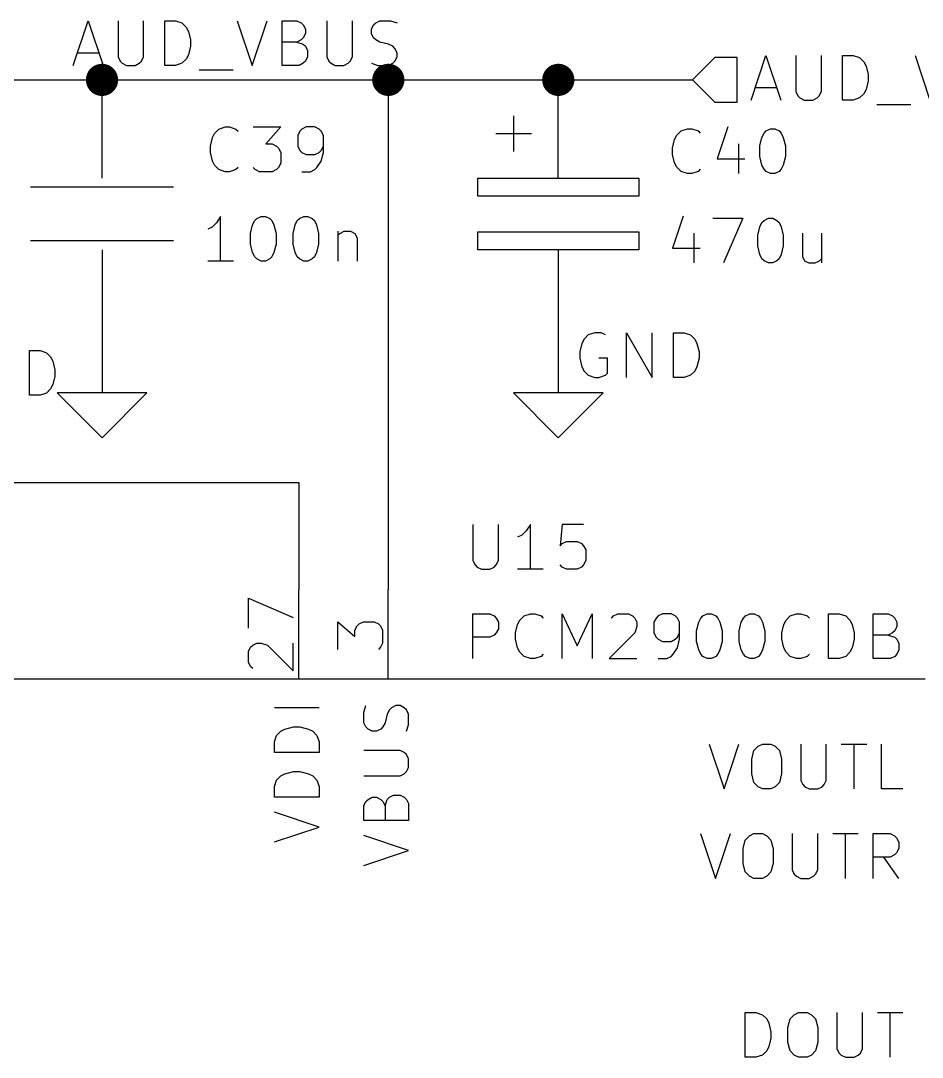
# Model space of a CAD drawing. Extents: x 0.4 to 16.1, y -11.3 to -0.4.
# Drawn here: x 10.479 to 11.487, y -7.113 to -5.954 of the extents above; entities that cross this region are included whole.
import ezdxf

# ---------------------------------------------------------------- set-up
doc = ezdxf.new("R2010")
doc.units = 0
doc.header["$MEASUREMENT"] = 0
for name, color, linetype in [('BLACK', 7, 'CONTINUOUS'), ('BROWN2', 54, 'CONTINUOUS'), ('CYAN2', 4, 'CONTINUOUS'), ('GREEN2', 3, 'CONTINUOUS'), ('LYELLOW', 51, 'CONTINUOUS'), ('RED2', 1, 'CONTINUOUS')]:
    doc.layers.add(name, color=color, linetype=linetype)

msp = doc.modelspace()

# ---------------------------------------------------------------- linework, layer by layer
at = {"layer": 'BLACK', "linetype": 'CONTINUOUS'}
for p, q in [((10.5379, -6.00387), (10.5546, -5.95387)), ((10.5546, -5.95387), (10.5712, -6.00387)), ((10.5879, -5.95387), (10.5879, -5.99434)), ((10.6165, -5.99434), (10.6165, -5.95387)), ((10.6403, -6.00387), (10.6403, -5.95387)), ((10.6403, -5.95387), (10.6522, -5.95387)), ((10.6522, -5.95387), (10.6593, -5.95625)), ((10.7212, -5.95387), (10.7379, -6.00387)), ((10.7379, -6.00387), (10.7546, -5.95387)), ((10.7712, -6.00387), (10.7712, -5.95387)), ((10.7712, -5.95387), (10.7879, -5.95387)), ((10.7879, -5.95387), (10.7926, -5.95625)), ((10.8212, -5.95387), (10.8212, -5.99434)), ((10.8498, -5.99434), (10.8498, -5.95387)), ((10.876, -5.95625), (10.8807, -5.95387)), ((10.8807, -5.95387), (10.8926, -5.95387)), ((10.8926, -5.95387), (10.8998, -5.95625)), ((10.6593, -5.95625), (10.6641, -5.96101)), ((10.6641, -5.96101), (10.6665, -5.96577)), ((10.6665, -5.96577), (10.6688, -5.9753)), ((10.7926, -5.95625), (10.795, -5.95863)), ((10.795, -5.95863), (10.7974, -5.96339)), ((10.7974, -5.96339), (10.7974, -5.96815)), ((10.8712, -5.96339), (10.8736, -5.95863)), ((10.8712, -5.96815), (10.8712, -5.96339)), ((10.8736, -5.95863), (10.876, -5.95625)), ((10.6688, -5.9753), (10.6688, -5.98244)), ((10.7879, -5.97767), (10.7712, -5.97767)), ((10.7926, -5.9753), (10.7879, -5.97767)), ((10.7879, -5.97767), (10.795, -5.98006)), ((10.795, -5.97291), (10.7926, -5.9753)), ((10.7974, -5.96815), (10.795, -5.97291)), ((10.8736, -5.97291), (10.8712, -5.96815)), ((10.876, -5.9753), (10.8736, -5.97291)), ((10.8807, -5.97767), (10.876, -5.9753)), ((10.8903, -5.98006), (10.8807, -5.97767)), ((10.5426, -5.98958), (10.5665, -5.98958)), ((10.6688, -5.98244), (10.6665, -5.99196)), ((10.795, -5.98006), (10.7974, -5.98244)), ((10.7974, -5.98244), (10.7998, -5.9872)), ((10.7998, -5.9872), (10.7998, -5.99434)), ((10.895, -5.98244), (10.8903, -5.98006)), ((10.8974, -5.98482), (10.895, -5.98244)), ((10.8998, -5.98958), (10.8974, -5.98482)), ((10.8998, -5.99434), (10.8998, -5.98958)), ((10.5879, -5.99434), (10.5903, -5.9991)), ((10.5903, -5.9991), (10.5926, -6.00148)), ((10.5926, -6.00148), (10.5974, -6.00387)), ((10.6069, -6.00387), (10.6117, -6.00148)), ((10.6117, -6.00148), (10.6141, -5.9991)), ((10.6141, -5.9991), (10.6165, -5.99434)), ((10.6593, -6.00148), (10.6522, -6.00387)), ((10.6641, -5.99672), (10.6593, -6.00148)), ((10.6665, -5.99196), (10.6641, -5.99672)), ((10.795, -6.00148), (10.7903, -6.00387)), ((10.7974, -5.9991), (10.795, -6.00148)), ((10.7998, -5.99434), (10.7974, -5.9991)), ((10.8212, -5.99434), (10.8236, -5.9991)), ((10.8236, -5.9991), (10.826, -6.00148)), ((10.826, -6.00148), (10.8307, -6.00387)), ((10.8403, -6.00387), (10.845, -6.00148)), ((10.845, -6.00148), (10.8474, -5.9991)), ((10.8474, -5.9991), (10.8498, -5.99434)), ((10.8712, -6.00148), (10.8784, -6.00387)), ((10.8903, -6.00387), (10.895, -6.00148)), ((10.895, -6.00148), (10.8974, -5.9991)), ((10.8974, -5.9991), (10.8998, -5.99434)), ((10.5974, -6.00387), (10.6069, -6.00387)), ((10.6522, -6.00387), (10.6403, -6.00387)), ((10.6784, -6.00863), (10.7165, -6.00863)), ((10.7903, -6.00387), (10.7712, -6.00387)), ((10.8307, -6.00387), (10.8403, -6.00387)), ((10.8784, -6.00387), (10.8903, -6.00387))]:
    msp.add_line(p, q, dxfattribs=at)
at = {"layer": 'BROWN2', "linetype": 'CONTINUOUS'}
for p, q in [((11.255, -5.995), (11.23, -6.02)), ((11.28, -5.995), (11.255, -5.995)), ((11.28, -6.045), (11.28, -5.995)), ((11.2954, -6.04262), (11.3121, -5.99262)), ((11.3121, -5.99262), (11.3287, -6.04262)), ((11.3454, -5.99262), (11.3454, -6.03309)), ((11.374, -6.03309), (11.374, -5.99262)), ((11.3978, -6.04262), (11.3978, -5.99262)), ((11.3978, -5.99262), (11.4097, -5.99262)), ((11.4097, -5.99262), (11.4168, -5.995)), ((11.4168, -5.995), (11.4216, -5.99976)), ((11.4216, -5.99976), (11.424, -6.00452)), ((11.4787, -5.99262), (11.4954, -6.04262)), ((11.424, -6.00452), (11.4263, -6.01405)), ((11.23, -6.02), (11.255, -6.045)), ((11.4263, -6.02119), (11.424, -6.03071)), ((11.4263, -6.01405), (11.4263, -6.02119)), ((11.3001, -6.02833), (11.324, -6.02833)), ((11.3454, -6.03309), (11.3478, -6.03785)), ((11.3716, -6.03785), (11.374, -6.03309)), ((11.4216, -6.03547), (11.4168, -6.04024)), ((11.424, -6.03071), (11.4216, -6.03547)), ((11.255, -6.045), (11.28, -6.045)), ((11.3478, -6.03785), (11.3501, -6.04024)), ((11.3501, -6.04024), (11.3549, -6.04262)), ((11.3549, -6.04262), (11.3644, -6.04262)), ((11.3644, -6.04262), (11.3692, -6.04024)), ((11.3692, -6.04024), (11.3716, -6.03785)), ((11.4097, -6.04262), (11.3978, -6.04262)), ((11.4168, -6.04024), (11.4097, -6.04262)), ((11.4359, -6.04738), (11.474, -6.04738))]:
    msp.add_line(p, q, dxfattribs=at)
at = {"layer": 'CYAN2', "linetype": 'CONTINUOUS'}
for p, q in [((10.6935, -6.08452), (10.6959, -6.07976)), ((10.6959, -6.07976), (10.7007, -6.075)), ((10.7007, -6.075), (10.7078, -6.07261)), ((10.7078, -6.07261), (10.7126, -6.07261)), ((10.7126, -6.07261), (10.7197, -6.075)), ((10.7197, -6.075), (10.7221, -6.07737)), ((10.7388, -6.07261), (10.7697, -6.07261)), ((10.7697, -6.07261), (10.7531, -6.09166)), ((10.7912, -6.07737), (10.7888, -6.08214)), ((10.7888, -6.08214), (10.7888, -6.09404)), ((10.7935, -6.075), (10.7912, -6.07737)), ((10.7983, -6.07261), (10.7935, -6.075)), ((10.8078, -6.07261), (10.7983, -6.07261)), ((10.8126, -6.075), (10.8078, -6.07261)), ((10.815, -6.07737), (10.8126, -6.075)), ((10.8174, -6.08214), (10.815, -6.07737)), ((10.8174, -6.10119), (10.8174, -6.08214)), ((11.21, -6.08666), (11.2124, -6.08189)), ((11.2124, -6.08189), (11.2172, -6.07713)), ((11.2172, -6.07713), (11.2243, -6.07475)), ((11.2243, -6.07475), (11.2291, -6.07475)), ((11.2291, -6.07475), (11.2362, -6.07713)), ((11.2362, -6.07713), (11.2386, -6.07951)), ((11.2696, -6.07237), (11.2576, -6.10808)), ((11.3076, -6.08428), (11.31, -6.07951)), ((11.31, -6.07951), (11.3124, -6.07713)), ((11.3124, -6.07713), (11.3172, -6.07475)), ((11.3172, -6.07475), (11.3219, -6.07475)), ((11.3219, -6.07475), (11.3267, -6.07713)), ((11.3267, -6.07713), (11.3291, -6.07951)), ((11.3291, -6.07951), (11.3315, -6.08428)), ((10.6912, -6.09404), (10.6935, -6.08452)), ((10.6912, -6.10119), (10.6912, -6.09404)), ((10.7531, -6.09166), (10.7602, -6.09166)), ((10.7602, -6.09166), (10.765, -6.09404)), ((10.765, -6.09404), (10.7674, -6.09642)), ((10.7888, -6.09404), (10.7912, -6.0988)), ((10.815, -6.0988), (10.8174, -6.09404)), ((11.2076, -6.09618), (11.21, -6.08666)), ((11.2815, -6.09142), (11.2815, -6.12475)), ((11.3053, -6.0938), (11.3076, -6.08428)), ((11.3053, -6.1057), (11.3053, -6.0938)), ((11.3315, -6.08428), (11.3338, -6.0938)), ((11.3338, -6.0938), (11.3338, -6.1057)), ((10.6935, -6.11071), (10.6912, -6.10119)), ((10.7674, -6.09642), (10.7697, -6.10119)), ((10.7697, -6.10119), (10.7697, -6.11309)), ((10.7912, -6.0988), (10.7935, -6.10119)), ((10.7935, -6.10119), (10.7983, -6.10357)), ((10.7983, -6.10357), (10.8078, -6.10357)), ((10.8078, -6.10357), (10.8126, -6.10119)), ((10.8126, -6.10119), (10.815, -6.0988)), ((10.815, -6.11071), (10.8174, -6.10119)), ((11.2076, -6.10332), (11.2076, -6.09618)), ((11.21, -6.11285), (11.2076, -6.10332)), ((11.3076, -6.11523), (11.3053, -6.1057)), ((11.3338, -6.1057), (11.3315, -6.11523)), ((10.6959, -6.11547), (10.6935, -6.11071)), ((10.7007, -6.12023), (10.6959, -6.11547)), ((10.7221, -6.11785), (10.7197, -6.12023)), ((10.7412, -6.12023), (10.7388, -6.11785)), ((10.7674, -6.11785), (10.765, -6.12023)), ((10.7697, -6.11309), (10.7674, -6.11785)), ((10.8078, -6.12023), (10.8102, -6.11785)), ((10.8102, -6.11785), (10.815, -6.11071)), ((11.2124, -6.11761), (11.21, -6.11285)), ((11.2172, -6.12237), (11.2124, -6.11761)), ((11.2576, -6.10808), (11.2886, -6.10808)), ((11.31, -6.11999), (11.3076, -6.11523)), ((11.3315, -6.11523), (11.3291, -6.11999)), ((10.7078, -6.12261), (10.7007, -6.12023)), ((10.7126, -6.12261), (10.7078, -6.12261)), ((10.7197, -6.12023), (10.7126, -6.12261)), ((10.7459, -6.12261), (10.7412, -6.12023)), ((10.7602, -6.12261), (10.7459, -6.12261)), ((10.765, -6.12023), (10.7602, -6.12261)), ((10.7935, -6.12261), (10.8031, -6.12261)), ((10.8031, -6.12261), (10.8078, -6.12023)), ((11.2243, -6.12475), (11.2172, -6.12237)), ((11.2291, -6.12475), (11.2243, -6.12475)), ((11.2362, -6.12237), (11.2291, -6.12475)), ((11.2386, -6.11999), (11.2362, -6.12237)), ((11.3124, -6.12237), (11.31, -6.11999)), ((11.3172, -6.12475), (11.3124, -6.12237)), ((11.3219, -6.12475), (11.3172, -6.12475)), ((11.3267, -6.12237), (11.3219, -6.12475)), ((11.3291, -6.11999), (11.3267, -6.12237)), ((10.7026, -6.17261), (10.6978, -6.17976)), ((10.7026, -6.22261), (10.7026, -6.17261)), ((10.7407, -6.17737), (10.7431, -6.175)), ((10.7431, -6.175), (10.7478, -6.17261)), ((10.7478, -6.17261), (10.7526, -6.17261)), ((10.7526, -6.17261), (10.7574, -6.175)), ((10.7574, -6.175), (10.7597, -6.17737)), ((10.7883, -6.17737), (10.7907, -6.175)), ((10.7907, -6.175), (10.7954, -6.17261)), ((10.7954, -6.17261), (10.8002, -6.17261)), ((10.8002, -6.17261), (10.805, -6.175)), ((10.805, -6.175), (10.8074, -6.17737)), ((11.2196, -6.17225), (11.2076, -6.20796)), ((11.2529, -6.17463), (11.2862, -6.17463)), ((11.2862, -6.17463), (11.2648, -6.22463)), ((11.31, -6.17701), (11.3148, -6.17463)), ((11.3148, -6.17463), (11.3196, -6.17463)), ((11.3196, -6.17463), (11.3243, -6.17701)), ((10.6931, -6.18452), (10.6883, -6.1869)), ((10.6978, -6.17976), (10.6931, -6.18452)), ((10.7359, -6.19166), (10.7383, -6.18214)), ((10.7383, -6.18214), (10.7407, -6.17737)), ((10.7597, -6.17737), (10.7621, -6.18214)), ((10.7621, -6.18214), (10.7645, -6.19166)), ((10.7835, -6.19166), (10.7859, -6.18214)), ((10.7859, -6.18214), (10.7883, -6.17737)), ((10.8074, -6.17737), (10.8097, -6.18214)), ((10.8097, -6.18214), (10.8121, -6.19166)), ((11.3029, -6.19368), (11.3053, -6.18415)), ((11.3053, -6.18415), (11.3076, -6.17939)), ((11.3076, -6.17939), (11.31, -6.17701)), ((11.3243, -6.17701), (11.3267, -6.17939)), ((11.3267, -6.17939), (11.3291, -6.18415)), ((11.3291, -6.18415), (11.3315, -6.19368)), ((10.7359, -6.20357), (10.7359, -6.19166)), ((10.7645, -6.19166), (10.7645, -6.20357)), ((10.7835, -6.20357), (10.7835, -6.19166)), ((10.8121, -6.19166), (10.8121, -6.20357)), ((10.8335, -6.18928), (10.8335, -6.22261)), ((10.8335, -6.19404), (10.8359, -6.19166)), ((10.8359, -6.19166), (10.8407, -6.18928)), ((10.8407, -6.18928), (10.8478, -6.18928)), ((10.8478, -6.18928), (10.8526, -6.19166)), ((10.8526, -6.19166), (10.855, -6.19642)), ((10.855, -6.19642), (10.855, -6.22261)), ((11.2315, -6.1913), (11.2315, -6.22463)), ((11.3029, -6.20558), (11.3029, -6.19368)), ((11.3315, -6.19368), (11.3315, -6.20558)), ((11.3529, -6.1913), (11.3529, -6.21748)), ((11.3743, -6.1913), (11.3743, -6.22463)), ((10.7383, -6.21309), (10.7359, -6.20357)), ((10.7645, -6.20357), (10.7621, -6.21309)), ((10.7859, -6.21309), (10.7835, -6.20357)), ((10.8121, -6.20357), (10.8097, -6.21309)), ((11.2076, -6.20796), (11.2386, -6.20796)), ((11.3053, -6.21511), (11.3029, -6.20558)), ((11.3315, -6.20558), (11.3291, -6.21511)), ((10.7407, -6.21785), (10.7383, -6.21309)), ((10.7431, -6.22023), (10.7407, -6.21785)), ((10.7478, -6.22261), (10.7431, -6.22023)), ((10.7574, -6.22023), (10.7526, -6.22261)), ((10.7597, -6.21785), (10.7574, -6.22023)), ((10.7621, -6.21309), (10.7597, -6.21785)), ((10.7883, -6.21785), (10.7859, -6.21309)), ((10.7907, -6.22023), (10.7883, -6.21785)), ((10.7954, -6.22261), (10.7907, -6.22023)), ((10.805, -6.22023), (10.8002, -6.22261)), ((10.8074, -6.21785), (10.805, -6.22023)), ((10.8097, -6.21309), (10.8074, -6.21785)), ((11.3076, -6.21987), (11.3053, -6.21511)), ((11.31, -6.22225), (11.3076, -6.21987)), ((11.3148, -6.22463), (11.31, -6.22225)), ((11.3243, -6.22225), (11.3196, -6.22463)), ((11.3267, -6.21987), (11.3243, -6.22225)), ((11.3291, -6.21511), (11.3267, -6.21987)), ((11.3529, -6.21748), (11.3553, -6.22225)), ((11.3553, -6.22225), (11.36, -6.22463)), ((11.3672, -6.22463), (11.3719, -6.22225)), ((11.3719, -6.22225), (11.3743, -6.21987)), ((10.7169, -6.22261), (10.6883, -6.22261)), ((10.7526, -6.22261), (10.7478, -6.22261)), ((10.8002, -6.22261), (10.7954, -6.22261)), ((11.3196, -6.22463), (11.3148, -6.22463)), ((11.36, -6.22463), (11.3672, -6.22463)), ((11.1207, -6.30261), (11.1135, -6.305)), ((11.1278, -6.30261), (11.1207, -6.30261)), ((11.1326, -6.305), (11.1278, -6.30261)), ((11.1564, -6.35261), (11.1564, -6.30261)), ((11.1564, -6.30261), (11.185, -6.35261)), ((11.185, -6.35261), (11.185, -6.30261)), ((11.2088, -6.35261), (11.2088, -6.30261)), ((11.2088, -6.30261), (11.2207, -6.30261)), ((11.2207, -6.30261), (11.2278, -6.305)), ((11.1064, -6.31452), (11.104, -6.32404)), ((11.1088, -6.30976), (11.1064, -6.31452)), ((11.1135, -6.305), (11.1088, -6.30976)), ((11.2278, -6.305), (11.2326, -6.30976)), ((11.2326, -6.30976), (11.235, -6.31452)), ((11.235, -6.31452), (11.2373, -6.32404)), ((10.4888, -6.37261), (10.4888, -6.32261)), ((10.4888, -6.32261), (10.5007, -6.32261)), ((10.5007, -6.32261), (10.5078, -6.325)), ((10.5078, -6.325), (10.5126, -6.32976)), ((11.104, -6.32404), (11.104, -6.33119)), ((11.2373, -6.32404), (11.2373, -6.33119)), ((10.5126, -6.32976), (10.515, -6.33452)), ((10.515, -6.33452), (10.5173, -6.34404)), ((11.104, -6.33119), (11.1064, -6.34071)), ((11.135, -6.33119), (11.1254, -6.33119)), ((11.135, -6.34785), (11.135, -6.33119)), ((11.2373, -6.33119), (11.235, -6.34071)), ((10.5173, -6.34404), (10.5173, -6.35119)), ((11.1064, -6.34071), (11.1088, -6.34547)), ((11.1088, -6.34547), (11.1135, -6.35023)), ((11.1326, -6.35023), (11.135, -6.34785)), ((11.2326, -6.34547), (11.2278, -6.35023)), ((11.235, -6.34071), (11.2326, -6.34547)), ((10.515, -6.36071), (10.5126, -6.36547)), ((10.5173, -6.35119), (10.515, -6.36071)), ((11.1135, -6.35023), (11.1207, -6.35261)), ((11.1207, -6.35261), (11.1254, -6.35261)), ((11.1254, -6.35261), (11.1326, -6.35023)), ((11.2207, -6.35261), (11.2088, -6.35261)), ((11.2278, -6.35023), (11.2207, -6.35261)), ((10.5007, -6.37261), (10.4888, -6.37261)), ((10.5078, -6.37023), (10.5007, -6.37261)), ((10.5126, -6.36547), (10.5078, -6.37023)), ((10.9845, -6.51695), (10.9845, -6.55743)), ((11.0131, -6.55743), (11.0131, -6.51695)), ((11.0488, -6.51695), (11.0441, -6.52409)), ((11.0488, -6.56695), (11.0488, -6.51695)), ((11.0845, -6.51695), (11.0821, -6.54076)), ((11.1083, -6.51695), (11.0845, -6.51695)), ((11.0393, -6.52886), (11.0345, -6.53124)), ((11.0441, -6.52409), (11.0393, -6.52886)), ((11.0821, -6.54076), (11.0845, -6.53838)), ((11.0845, -6.53838), (11.0893, -6.536)), ((11.0893, -6.536), (11.1012, -6.536)), ((11.1012, -6.536), (11.106, -6.53838)), ((11.106, -6.53838), (11.1083, -6.54076)), ((11.1083, -6.54076), (11.1107, -6.54552)), ((11.1107, -6.54552), (11.1107, -6.55743)), ((10.9845, -6.55743), (10.9869, -6.56219)), ((11.0107, -6.56219), (11.0131, -6.55743)), ((11.1107, -6.55743), (11.1083, -6.56219)), ((10.9869, -6.56219), (10.9893, -6.56457)), ((10.9893, -6.56457), (10.9941, -6.56695)), ((10.9941, -6.56695), (11.0036, -6.56695)), ((11.0036, -6.56695), (11.0083, -6.56457)), ((11.0083, -6.56457), (11.0107, -6.56219)), ((11.0631, -6.56695), (11.0345, -6.56695)), ((11.0845, -6.56457), (11.0821, -6.56219)), ((11.0893, -6.56695), (11.0845, -6.56457)), ((11.1012, -6.56695), (11.0893, -6.56695)), ((11.106, -6.56457), (11.1012, -6.56695)), ((11.1083, -6.56219), (11.106, -6.56457)), ((10.9845, -6.66683), (10.9845, -6.61683)), ((10.9845, -6.61683), (11.0036, -6.61683)), ((11.0036, -6.61683), (11.0083, -6.61921)), ((11.0083, -6.61921), (11.0107, -6.62159)), ((11.0107, -6.62159), (11.0131, -6.62635)), ((11.0131, -6.62635), (11.0131, -6.6335)), ((11.0345, -6.62874), (11.0369, -6.62397)), ((11.0369, -6.62397), (11.0417, -6.61921)), ((11.0417, -6.61921), (11.0488, -6.61683)), ((11.0488, -6.61683), (11.0536, -6.61683)), ((11.0536, -6.61683), (11.0607, -6.61921)), ((11.0607, -6.61921), (11.0631, -6.62159)), ((11.0845, -6.66683), (11.0845, -6.61683)), ((11.0845, -6.61683), (11.1012, -6.65254)), ((11.1012, -6.65254), (11.1179, -6.61683)), ((11.1179, -6.61683), (11.1179, -6.66683)), ((11.1393, -6.62159), (11.1417, -6.61921)), ((11.1417, -6.61921), (11.1464, -6.61683)), ((11.1464, -6.61683), (11.1583, -6.61683)), ((11.1583, -6.61683), (11.1631, -6.61921)), ((11.1631, -6.61921), (11.1655, -6.62159)), ((11.1655, -6.62159), (11.1679, -6.62635)), ((11.1679, -6.62635), (11.1679, -6.63111)), ((11.1893, -6.62159), (11.1869, -6.62635)), ((11.1869, -6.62635), (11.1869, -6.63826)), ((11.1917, -6.61921), (11.1893, -6.62159)), ((11.1964, -6.61683), (11.1917, -6.61921)), ((11.206, -6.61683), (11.1964, -6.61683)), ((11.2107, -6.61921), (11.206, -6.61683)), ((11.2131, -6.62159), (11.2107, -6.61921)), ((11.2155, -6.62635), (11.2131, -6.62159)), ((11.2155, -6.6454), (11.2155, -6.62635)), ((11.2345, -6.63588), (11.2369, -6.62635)), ((11.2369, -6.62635), (11.2393, -6.62159)), ((11.2393, -6.62159), (11.2417, -6.61921)), ((11.2417, -6.61921), (11.2464, -6.61683)), ((11.2464, -6.61683), (11.2512, -6.61683)), ((11.2512, -6.61683), (11.256, -6.61921)), ((11.256, -6.61921), (11.2583, -6.62159)), ((11.2583, -6.62159), (11.2607, -6.62635)), ((11.2607, -6.62635), (11.2631, -6.63588)), ((11.2821, -6.63588), (11.2845, -6.62635)), ((11.2845, -6.62635), (11.2869, -6.62159)), ((11.2869, -6.62159), (11.2893, -6.61921)), ((11.2893, -6.61921), (11.2941, -6.61683)), ((11.2941, -6.61683), (11.2988, -6.61683)), ((11.2988, -6.61683), (11.3036, -6.61921)), ((11.3036, -6.61921), (11.306, -6.62159)), ((11.306, -6.62159), (11.3083, -6.62635)), ((11.3083, -6.62635), (11.3107, -6.63588)), ((11.3321, -6.62874), (11.3345, -6.62397)), ((11.3345, -6.62397), (11.3393, -6.61921)), ((11.3393, -6.61921), (11.3464, -6.61683)), ((11.3464, -6.61683), (11.3512, -6.61683)), ((11.3512, -6.61683), (11.3583, -6.61921)), ((11.3583, -6.61921), (11.3607, -6.62159)), ((11.3821, -6.66683), (11.3821, -6.61683)), ((11.3821, -6.61683), (11.3941, -6.61683)), ((11.3941, -6.61683), (11.4012, -6.61921)), ((11.4012, -6.61921), (11.406, -6.62397)), ((11.406, -6.62397), (11.4083, -6.62874)), ((11.4321, -6.66683), (11.4321, -6.61683)), ((11.4321, -6.61683), (11.4488, -6.61683)), ((11.4488, -6.61683), (11.4536, -6.61921)), ((11.4536, -6.61921), (11.456, -6.62159)), ((11.456, -6.62159), (11.4583, -6.62635)), ((11.4583, -6.62635), (11.4583, -6.63111)), ((11.0107, -6.63826), (11.0083, -6.64064)), ((11.0131, -6.6335), (11.0107, -6.63826)), ((11.0321, -6.63826), (11.0345, -6.62874)), ((11.0321, -6.6454), (11.0321, -6.63826)), ((11.1655, -6.63826), (11.1369, -6.66683)), ((11.1679, -6.63111), (11.1655, -6.63826)), ((11.1869, -6.63826), (11.1893, -6.64302)), ((11.2131, -6.64302), (11.2155, -6.63826)), ((11.2345, -6.64778), (11.2345, -6.63588)), ((11.2631, -6.63588), (11.2631, -6.64778)), ((11.2821, -6.64778), (11.2821, -6.63588)), ((11.3107, -6.63588), (11.3107, -6.64778)), ((11.3298, -6.63826), (11.3321, -6.62874)), ((11.3298, -6.6454), (11.3298, -6.63826)), ((11.4083, -6.62874), (11.4107, -6.63826)), ((11.4107, -6.63826), (11.4107, -6.6454)), ((11.4536, -6.63826), (11.4488, -6.64064)), ((11.456, -6.63588), (11.4536, -6.63826)), ((11.4583, -6.63111), (11.456, -6.63588)), ((11.0036, -6.64302), (10.9845, -6.64302)), ((11.0083, -6.64064), (11.0036, -6.64302)), ((11.0345, -6.65493), (11.0321, -6.6454)), ((11.1893, -6.64302), (11.1917, -6.6454)), ((11.1917, -6.6454), (11.1964, -6.64778)), ((11.1964, -6.64778), (11.206, -6.64778)), ((11.206, -6.64778), (11.2107, -6.6454)), ((11.2107, -6.6454), (11.2131, -6.64302)), ((11.2131, -6.65493), (11.2155, -6.6454)), ((11.2369, -6.65731), (11.2345, -6.64778)), ((11.2631, -6.64778), (11.2607, -6.65731)), ((11.2845, -6.65731), (11.2821, -6.64778)), ((11.3107, -6.64778), (11.3083, -6.65731)), ((11.3321, -6.65493), (11.3298, -6.6454)), ((11.4107, -6.6454), (11.4083, -6.65493)), ((11.4488, -6.64064), (11.4321, -6.64064)), ((11.4488, -6.64064), (11.456, -6.64302)), ((11.456, -6.64302), (11.4583, -6.6454)), ((11.4583, -6.6454), (11.4607, -6.65016)), ((11.4607, -6.65016), (11.4607, -6.65731)), ((11.0369, -6.65969), (11.0345, -6.65493)), ((11.0417, -6.66445), (11.0369, -6.65969)), ((11.0631, -6.66207), (11.0607, -6.66445)), ((11.206, -6.66445), (11.2083, -6.66207)), ((11.2083, -6.66207), (11.2131, -6.65493)), ((11.2393, -6.66207), (11.2369, -6.65731)), ((11.2417, -6.66445), (11.2393, -6.66207)), ((11.2583, -6.66207), (11.256, -6.66445)), ((11.2607, -6.65731), (11.2583, -6.66207)), ((11.2869, -6.66207), (11.2845, -6.65731)), ((11.2893, -6.66445), (11.2869, -6.66207)), ((11.306, -6.66207), (11.3036, -6.66445)), ((11.3083, -6.65731), (11.306, -6.66207)), ((11.3345, -6.65969), (11.3321, -6.65493)), ((11.3393, -6.66445), (11.3345, -6.65969)), ((11.3607, -6.66207), (11.3583, -6.66445)), ((11.406, -6.65969), (11.4012, -6.66445)), ((11.4083, -6.65493), (11.406, -6.65969)), ((11.4583, -6.66207), (11.456, -6.66445)), ((11.4607, -6.65731), (11.4583, -6.66207)), ((11.0488, -6.66683), (11.0417, -6.66445)), ((11.0536, -6.66683), (11.0488, -6.66683)), ((11.0607, -6.66445), (11.0536, -6.66683)), ((11.1369, -6.66683), (11.1679, -6.66683)), ((11.1917, -6.66683), (11.2012, -6.66683)), ((11.2012, -6.66683), (11.206, -6.66445)), ((11.2464, -6.66683), (11.2417, -6.66445)), ((11.2512, -6.66683), (11.2464, -6.66683)), ((11.256, -6.66445), (11.2512, -6.66683)), ((11.2941, -6.66683), (11.2893, -6.66445)), ((11.2988, -6.66683), (11.2941, -6.66683)), ((11.3036, -6.66445), (11.2988, -6.66683)), ((11.3464, -6.66683), (11.3393, -6.66445)), ((11.3512, -6.66683), (11.3464, -6.66683)), ((11.3583, -6.66445), (11.3512, -6.66683)), ((11.3941, -6.66683), (11.3821, -6.66683)), ((11.4012, -6.66445), (11.3941, -6.66683)), ((11.4512, -6.66683), (11.4321, -6.66683)), ((11.456, -6.66445), (11.4512, -6.66683)), ((10.8626, -6.72667), (10.865, -6.71952)), ((10.8983, -6.71952), (10.8936, -6.7219)), ((10.9031, -6.71952), (10.8983, -6.71952)), ((10.9079, -6.7219), (10.9031, -6.71952)), ((10.8126, -6.7219), (10.7626, -6.7219)), ((10.8626, -6.73857), (10.8626, -6.72667)), ((10.8888, -6.72905), (10.8864, -6.73857)), ((10.8912, -6.72428), (10.8888, -6.72905)), ((10.8936, -6.7219), (10.8912, -6.72428)), ((10.9102, -6.72428), (10.9079, -6.7219)), ((10.9126, -6.72905), (10.9102, -6.72428)), ((10.9126, -6.74095), (10.9126, -6.72905)), ((10.7745, -6.74571), (10.784, -6.74333)), ((10.784, -6.74333), (10.7912, -6.74333)), ((10.7912, -6.74333), (10.8007, -6.74571)), ((10.865, -6.74333), (10.8626, -6.73857)), ((10.8674, -6.74571), (10.865, -6.74333)), ((10.884, -6.74333), (10.8817, -6.74571)), ((10.8864, -6.73857), (10.884, -6.74333)), ((10.9102, -6.74809), (10.9126, -6.74095)), ((10.7626, -6.76), (10.765, -6.75285)), ((10.765, -6.75285), (10.7698, -6.74809)), ((10.7698, -6.74809), (10.7745, -6.74571)), ((10.8007, -6.74571), (10.8055, -6.74809)), ((10.8055, -6.74809), (10.8102, -6.75285)), ((10.8102, -6.75285), (10.8126, -6.76)), ((10.8721, -6.74809), (10.8674, -6.74571)), ((10.8769, -6.74809), (10.8721, -6.74809)), ((10.8817, -6.74571), (10.8769, -6.74809)), ((10.7626, -6.7719), (10.7626, -6.76)), ((10.8126, -6.76), (10.8126, -6.7719)), ((11.2486, -6.76262), (11.2652, -6.81262)), ((11.2652, -6.81262), (11.2819, -6.76262)), ((11.2986, -6.76976), (11.3033, -6.765)), ((11.3033, -6.765), (11.3081, -6.76262)), ((11.3081, -6.76262), (11.3176, -6.76262)), ((11.3176, -6.76262), (11.3224, -6.765)), ((11.3224, -6.765), (11.3271, -6.76976)), ((11.3509, -6.76262), (11.3509, -6.80309)), ((11.3795, -6.80309), (11.3795, -6.76262)), ((11.3962, -6.76262), (11.4248, -6.76262)), ((11.4105, -6.81262), (11.4105, -6.76262)), ((11.4414, -6.81262), (11.4414, -6.76262)), ((10.8126, -6.7719), (10.7626, -6.7719)), ((10.9031, -6.76952), (10.8626, -6.76952)), ((10.9079, -6.7719), (10.9031, -6.76952)), ((10.9102, -6.77428), (10.9079, -6.7719)), ((10.9126, -6.77905), (10.9102, -6.77428)), ((11.2962, -6.77928), (11.2986, -6.76976)), ((11.3271, -6.76976), (11.3295, -6.77928)), ((10.9102, -6.79333), (10.9126, -6.78857)), ((10.9126, -6.78857), (10.9126, -6.77905)), ((11.2962, -6.79595), (11.2962, -6.77928)), ((11.3295, -6.77928), (11.3295, -6.79595)), ((10.765, -6.80285), (10.7698, -6.79809)), ((10.7698, -6.79809), (10.7745, -6.79571)), ((10.7745, -6.79571), (10.784, -6.79333)), ((10.784, -6.79333), (10.7912, -6.79333)), ((10.7912, -6.79333), (10.8007, -6.79571)), ((10.8007, -6.79571), (10.8055, -6.79809)), ((10.8055, -6.79809), (10.8102, -6.80285)), ((10.8626, -6.79809), (10.9031, -6.79809)), ((10.9031, -6.79809), (10.9079, -6.79571)), ((10.9079, -6.79571), (10.9102, -6.79333)), ((11.2986, -6.80547), (11.2962, -6.79595)), ((11.3295, -6.79595), (11.3271, -6.80547)), ((10.7626, -6.81), (10.765, -6.80285)), ((10.7626, -6.8219), (10.7626, -6.81)), ((10.8102, -6.80285), (10.8126, -6.81)), ((10.8126, -6.81), (10.8126, -6.8219)), ((11.3033, -6.81024), (11.2986, -6.80547)), ((11.3081, -6.81262), (11.3033, -6.81024)), ((11.3176, -6.81262), (11.3081, -6.81262)), ((11.3224, -6.81024), (11.3176, -6.81262)), ((11.3271, -6.80547), (11.3224, -6.81024)), ((11.3509, -6.80309), (11.3533, -6.80785)), ((11.3533, -6.80785), (11.3557, -6.81024)), ((11.3557, -6.81024), (11.3605, -6.81262)), ((11.3605, -6.81262), (11.37, -6.81262)), ((11.37, -6.81262), (11.3748, -6.81024)), ((11.3748, -6.81024), (11.3771, -6.80785)), ((11.3771, -6.80785), (11.3795, -6.80309)), ((11.4652, -6.81262), (11.4414, -6.81262)), ((10.8126, -6.8219), (10.7626, -6.8219)), ((10.865, -6.82667), (10.8674, -6.82428)), ((10.8674, -6.82428), (10.8721, -6.8219)), ((10.8721, -6.8219), (10.8769, -6.8219)), ((10.8769, -6.8219), (10.8817, -6.82428)), ((10.8817, -6.82428), (10.884, -6.82667)), ((10.8864, -6.83143), (10.8888, -6.82428)), ((10.8888, -6.82428), (10.8912, -6.8219)), ((10.8912, -6.8219), (10.8959, -6.81952)), ((10.8959, -6.81952), (10.9031, -6.81952)), ((10.9031, -6.81952), (10.9079, -6.8219)), ((10.9079, -6.8219), (10.9102, -6.82428)), ((10.9102, -6.82428), (10.9126, -6.82905)), ((10.8626, -6.83143), (10.865, -6.82667)), ((10.8626, -6.84809), (10.8626, -6.83143)), ((10.884, -6.82667), (10.8864, -6.83143)), ((10.8864, -6.83143), (10.8864, -6.84809)), ((10.9126, -6.82905), (10.9126, -6.84809)), ((10.8126, -6.85524), (10.7626, -6.83857)), ((10.9126, -6.84809), (10.8626, -6.84809)), ((10.7626, -6.8719), (10.8126, -6.85524)), ((10.9126, -6.88143), (10.8626, -6.86476)), ((11.239, -6.86262), (11.2557, -6.91262)), ((11.2557, -6.91262), (11.2724, -6.86262)), ((11.2867, -6.87928), (11.289, -6.86976)), ((11.289, -6.86976), (11.2938, -6.865)), ((11.2938, -6.865), (11.2986, -6.86262)), ((11.2986, -6.86262), (11.3081, -6.86262)), ((11.3081, -6.86262), (11.3129, -6.865)), ((11.3129, -6.865), (11.3176, -6.86976)), ((11.3176, -6.86976), (11.32, -6.87928)), ((11.3414, -6.86262), (11.3414, -6.90309)), ((11.37, -6.90309), (11.37, -6.86262)), ((11.3867, -6.86262), (11.4152, -6.86262)), ((11.4009, -6.91262), (11.4009, -6.86262)), ((11.4319, -6.91262), (11.4319, -6.86262)), ((11.4319, -6.86262), (11.4509, -6.86262)), ((11.4509, -6.86262), (11.4557, -6.865)), ((11.4557, -6.865), (11.4581, -6.86738)), ((11.4581, -6.86738), (11.4605, -6.87214)), ((10.8626, -6.89809), (10.9126, -6.88143)), ((11.2867, -6.89595), (11.2867, -6.87928)), ((11.32, -6.87928), (11.32, -6.89595)), ((11.4605, -6.87928), (11.4581, -6.88405)), ((11.4605, -6.87214), (11.4605, -6.87928)), ((11.4509, -6.88881), (11.4319, -6.88881)), ((11.4605, -6.91262), (11.4438, -6.88881)), ((11.4557, -6.88643), (11.4509, -6.88881)), ((11.4581, -6.88405), (11.4557, -6.88643)), ((11.289, -6.90547), (11.2867, -6.89595)), ((11.2938, -6.91024), (11.289, -6.90547)), ((11.3176, -6.90547), (11.3129, -6.91024)), ((11.32, -6.89595), (11.3176, -6.90547)), ((11.3414, -6.90309), (11.3438, -6.90785)), ((11.3676, -6.90785), (11.37, -6.90309)), ((11.2986, -6.91262), (11.2938, -6.91024)), ((11.3081, -6.91262), (11.2986, -6.91262)), ((11.3129, -6.91024), (11.3081, -6.91262)), ((11.3438, -6.90785), (11.3462, -6.91024)), ((11.3462, -6.91024), (11.3509, -6.91262)), ((11.3509, -6.91262), (11.3605, -6.91262)), ((11.3605, -6.91262), (11.3652, -6.91024)), ((11.3652, -6.91024), (11.3676, -6.90785)), ((11.289, -7.11262), (11.289, -7.06262)), ((11.289, -7.06262), (11.3009, -7.06262)), ((11.3009, -7.06262), (11.3081, -7.065)), ((11.3081, -7.065), (11.3129, -7.06976)), ((11.339, -7.06976), (11.3438, -7.065)), ((11.3438, -7.065), (11.3486, -7.06262)), ((11.3486, -7.06262), (11.3581, -7.06262)), ((11.3581, -7.06262), (11.3629, -7.065)), ((11.3629, -7.065), (11.3676, -7.06976)), ((11.3914, -7.06262), (11.3914, -7.10309)), ((11.42, -7.10309), (11.42, -7.06262)), ((11.4367, -7.06262), (11.4652, -7.06262)), ((11.4509, -7.11262), (11.4509, -7.06262)), ((11.3129, -7.06976), (11.3152, -7.07452)), ((11.3152, -7.07452), (11.3176, -7.08405)), ((11.3367, -7.07928), (11.339, -7.06976)), ((11.3367, -7.09595), (11.3367, -7.07928)), ((11.3676, -7.06976), (11.37, -7.07928)), ((11.37, -7.07928), (11.37, -7.09595)), ((11.3176, -7.09119), (11.3152, -7.10071)), ((11.3176, -7.08405), (11.3176, -7.09119)), ((11.3152, -7.10071), (11.3129, -7.10547)), ((11.339, -7.10547), (11.3367, -7.09595)), ((11.37, -7.09595), (11.3676, -7.10547)), ((11.3914, -7.10309), (11.3938, -7.10785)), ((11.4176, -7.10785), (11.42, -7.10309)), ((11.3009, -7.11262), (11.289, -7.11262)), ((11.3081, -7.11024), (11.3009, -7.11262)), ((11.3129, -7.10547), (11.3081, -7.11024)), ((11.3438, -7.11024), (11.339, -7.10547)), ((11.3486, -7.11262), (11.3438, -7.11024)), ((11.3581, -7.11262), (11.3486, -7.11262)), ((11.3629, -7.11024), (11.3581, -7.11262)), ((11.3676, -7.10547), (11.3629, -7.11024)), ((11.3938, -7.10785), (11.3962, -7.11024)), ((11.3962, -7.11024), (11.4009, -7.11262)), ((11.4009, -7.11262), (11.4105, -7.11262)), ((11.4105, -7.11262), (11.4152, -7.11024)), ((11.4152, -7.11024), (11.4176, -7.10785))]:
    msp.add_line(p, q, dxfattribs=at)
at = {"layer": 'GREEN2', "linetype": 'CONTINUOUS'}
for p, q in [((10.15, -6.02), (10.57, -6.02)), ((10.57, -6.02), (10.89, -6.02)), ((10.89, -6.02), (10.89, -6.59)), ((10.89, -6.02), (11.08, -6.02)), ((11.08, -6.02), (11.23, -6.02)), ((9.26, -6.47), (10.79, -6.47)), ((10.79, -6.47), (10.79, -6.59))]:
    msp.add_line(p, q, dxfattribs=at)
at = {"layer": 'GREEN2', "const_width": 0.018}
for points in [[(10.561, -6.02, 1), (10.579, -6.02, 1)], [(10.881, -6.02, 1), (10.899, -6.02, 1)], [(11.071, -6.02, 1), (11.089, -6.02, 1)]]:
    msp.add_lwpolyline(points, format="xyb", close=True, dxfattribs=at)
at = {"layer": 'LYELLOW', "linetype": 'CONTINUOUS'}
msp.add_line((11.49, -6.69), (10.29, -6.69), dxfattribs=at)
at = {"layer": 'RED2', "linetype": 'CONTINUOUS'}
for p, q in [((10.57, -6.13), (10.57, -6.02)), ((11.08, -6.13), (11.08, -6.02)), ((11.03, -6.06), (11.03, -6.1)), ((11.01, -6.08), (11.05, -6.08)), ((10.65, -6.14), (10.49, -6.14)), ((10.99, -6.15), (10.99, -6.13)), ((10.99, -6.13), (11.17, -6.13)), ((11.17, -6.13), (11.17, -6.15)), ((11.17, -6.15), (10.99, -6.15)), ((10.99, -6.21), (10.99, -6.19)), ((10.99, -6.19), (11.17, -6.19)), ((11.17, -6.19), (11.17, -6.21)), ((10.65, -6.2), (10.49, -6.2)), ((10.57, -6.21), (10.57, -6.32)), ((11.17, -6.21), (10.99, -6.21)), ((11.08, -6.21), (11.08, -6.32)), ((10.57, -6.32), (10.57, -6.37)), ((11.08, -6.32), (11.08, -6.37)), ((10.57, -6.37), (10.52, -6.37)), ((10.52, -6.37), (10.57, -6.42)), ((10.57, -6.42), (10.62, -6.37)), ((10.62, -6.37), (10.57, -6.37)), ((11.08, -6.37), (11.03, -6.37)), ((11.03, -6.37), (11.08, -6.42)), ((11.08, -6.42), (11.13, -6.37)), ((11.13, -6.37), (11.08, -6.37)), ((10.79, -6.69), (10.79, -6.59)), ((10.89, -6.69), (10.89, -6.59)), ((10.7336, -6.63285), (10.7336, -6.59952)), ((10.7336, -6.59952), (10.7836, -6.62095)), ((10.8336, -6.65667), (10.8336, -6.62571)), ((10.8336, -6.62571), (10.8527, -6.64238)), ((10.8574, -6.62809), (10.8622, -6.62571)), ((10.8622, -6.62571), (10.8741, -6.62571)), ((10.8741, -6.62571), (10.8789, -6.62809)), ((10.8527, -6.63524), (10.855, -6.63047)), ((10.8527, -6.64238), (10.8527, -6.63524)), ((10.855, -6.63047), (10.8574, -6.62809)), ((10.8789, -6.62809), (10.8812, -6.63047)), ((10.8812, -6.63047), (10.8836, -6.63524)), ((10.8836, -6.63524), (10.8836, -6.64952)), ((10.7384, -6.6519), (10.7431, -6.64952)), ((10.7431, -6.64952), (10.7479, -6.64952)), ((10.7479, -6.64952), (10.755, -6.6519)), ((10.7836, -6.68047), (10.7836, -6.64952)), ((10.8836, -6.64952), (10.8812, -6.65428)), ((10.7336, -6.65905), (10.736, -6.65428)), ((10.7336, -6.67095), (10.7336, -6.65905)), ((10.736, -6.65428), (10.7384, -6.6519)), ((10.755, -6.6519), (10.7836, -6.68047)), ((10.8812, -6.65428), (10.8789, -6.65667)), ((10.736, -6.67571), (10.7336, -6.67095)), ((10.7384, -6.67809), (10.736, -6.67571)), ((11.49, -6.69), (10.29, -6.69)), ((11.49, -6.69), (10.29, -6.69))]:
    msp.add_line(p, q, dxfattribs=at)

doc.saveas('drawing.dxf')
